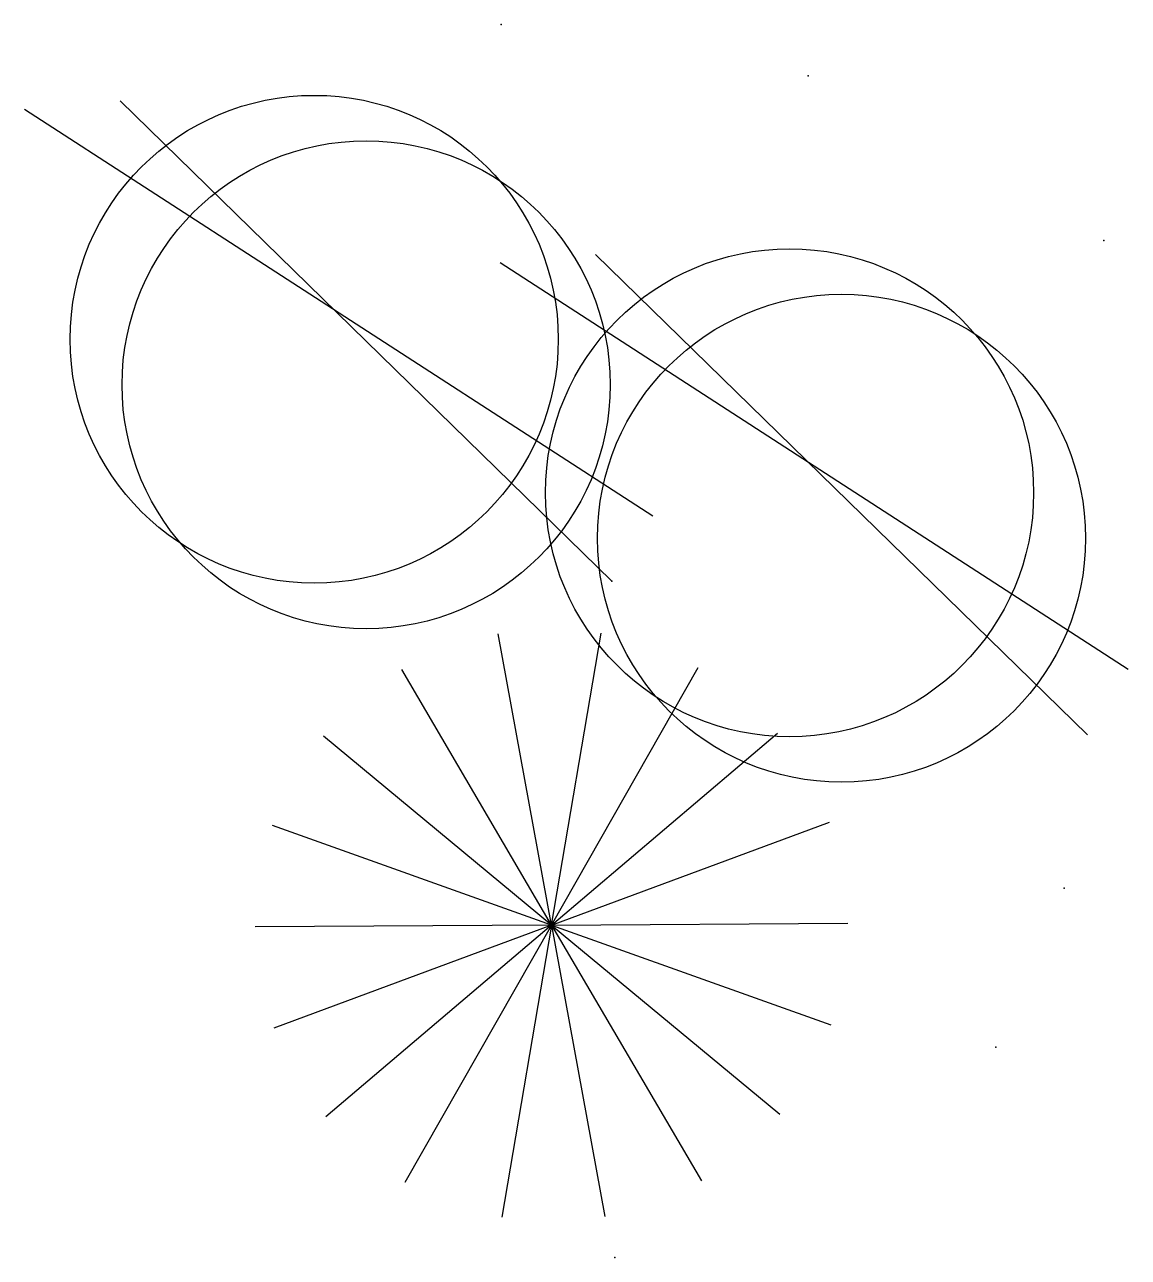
# Model space of a CAD drawing. Extents: x 12.327 to 13.123, y 14.465 to 15.355.
import ezdxf

# ---------------------------------------------------------------- set-up
doc = ezdxf.new("R2010")
doc.units = 0
doc.header["$PDSIZE"] = -1.5
doc.layers.get('0').update_dxf_attribs({"linetype": 'CONTINUOUS'})

msp = doc.modelspace()

# ---------------------------------------------------------------- linework, layer by layer
for p, q in [((12.39595, 15.30016), (12.75077, 14.95341)), ((12.32696, 15.29425), (12.78034, 15.0007)), ((12.67, 15.18342), (13.12337, 14.88987)), ((12.73899, 15.18933), (13.09381, 14.84258)), ((12.70717, 14.70514), (12.743, 14.91599)), ((12.70717, 14.70514), (12.66873, 14.91553)), ((12.70717, 14.70514), (12.59909, 14.88969)), ((12.70717, 14.70514), (12.81296, 14.89102)), ((12.70717, 14.70514), (12.54249, 14.8416)), ((12.70717, 14.70514), (12.87015, 14.84363)), ((12.70717, 14.70514), (12.50575, 14.77704)), ((12.70717, 14.70514), (12.90769, 14.77954)), ((12.70717, 14.70514), (12.49331, 14.70381)), ((12.70717, 14.70514), (12.50666, 14.63075)), ((12.70717, 14.70514), (12.5442, 14.56665)), ((12.70717, 14.70514), (12.60139, 14.51926)), ((12.70717, 14.70514), (12.67134, 14.49429)), ((12.70717, 14.70514), (12.92104, 14.70647)), ((12.70717, 14.70514), (12.9086, 14.63324)), ((12.70717, 14.70514), (12.87186, 14.56869)), ((12.70717, 14.70514), (12.81526, 14.52059)), ((12.70717, 14.70514), (12.74562, 14.49475))]:
    msp.add_line(p, q)
for centre in [(12.5359, 15.12808), (12.57336, 15.09526), (12.87893, 15.01725), (12.9164, 14.98443)]:
    msp.add_circle(centre, 0.17612)
for p in [(12.67079, 15.35523), (12.89237, 15.31832), (13.10575, 15.19938), (12.75077, 14.95341), (13.07702, 14.73185), (13.02778, 14.61701), (12.75286, 14.46527)]:
    msp.add_point(p)

doc.saveas('drawing.dxf')
